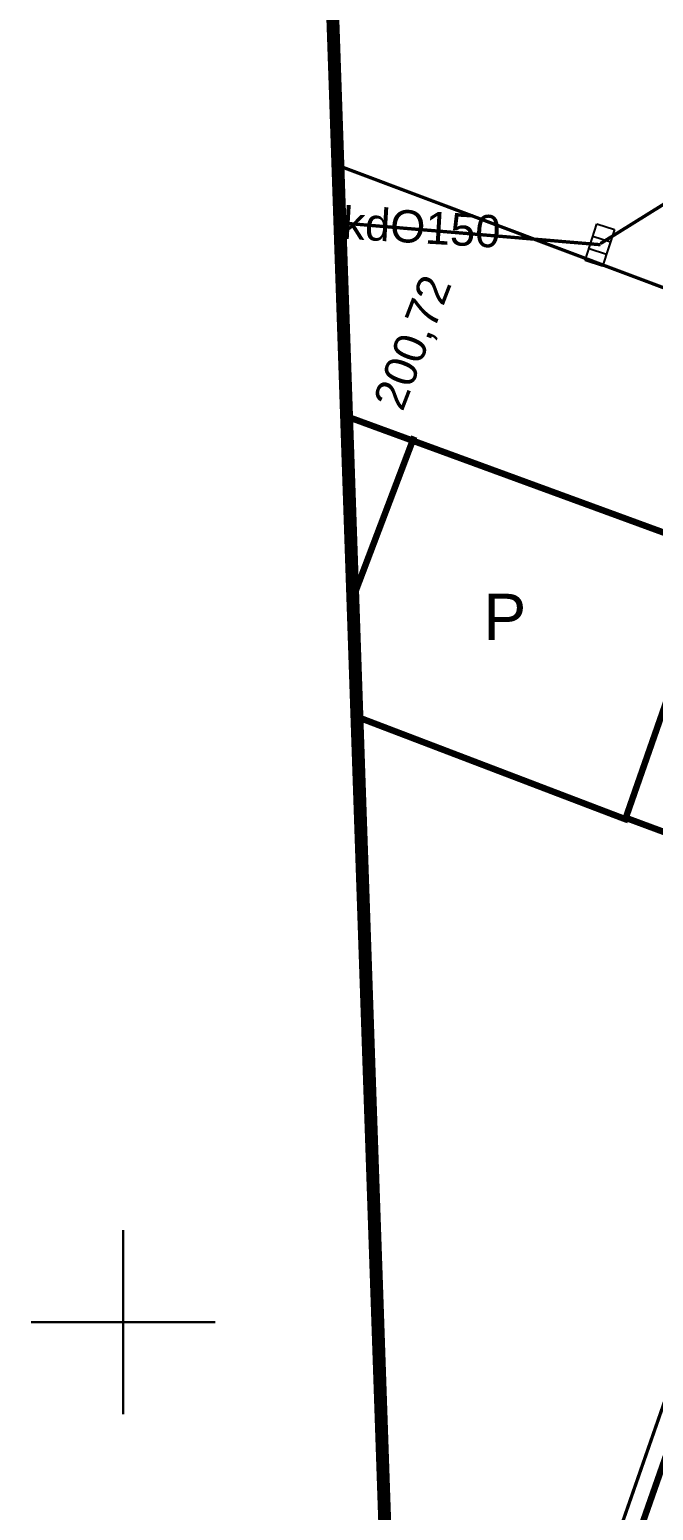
# Model space of a CAD drawing. Extents: x 7572697 to 7573818, y 5546684 to 5547005.
# Drawn here: x 7572697.47 to 7572714.36, y 5546944.9 to 5546985.03 of the extents above; entities that cross this region are included whole.
import ezdxf
from ezdxf.enums import TextEntityAlignment as Align

# ---------------------------------------------------------------- set-up
doc = ezdxf.new("R2010")
doc.units = 0
doc.header["$MEASUREMENT"] = 0
doc.styles.add('STYL_ARIAL', font='Arial', dxfattribs={"oblique": 0.1})

# ---------------------------------------------------------------- blocks, each defined once
blk = doc.blocks.new('509')
at = {"color": 0}
for p, q in [((-0.5, -0.25), (-0.5, 0.25)), ((-0.5, 0.25), (0.55, 0.25)), ((-0.15, 0.25), (-0.15, -0.25)), ((0.2, 0.25), (0.2, -0.25)), ((0.55, 0.25), (0.55, -0.25)), ((0.55, -0.25), (-0.5, -0.25))]:
    blk.add_line(p, q, dxfattribs=at)

msp = doc.modelspace()

# ---------------------------------------------------------------- linework, layer by layer
at = {"color": 6, "const_width": 0.35}
msp.add_lwpolyline([(7572705, 5547005), (7572708, 5546918), (7572800, 5546882)], dxfattribs=at)
at = {"color": 0}
for points, const_width in [([(7572730.0408, 5546999.0858), (7572725.9398, 5546978.5145), (7572707.7497, 5546926.4974)], 0.175), ([(7572705.8315, 5546981.3455), (7572723.9554, 5546974.5325), (7572707.8159, 5546928.1907)], 0.09), ([(7572725.9067, 5546978.6335), (7572719.5898, 5546980.8164), (7572713.5705, 5546963.5523)], 0.175), ([(7572714.6818, 5546980.3269), (7572712.9289, 5546979.2355)], 0.09), ([(7572706.0961, 5546974.5325), (7572716.018, 5546970.8945)], 0.175), ([(7572707.9769, 5546974.4552), (7572707.9763, 5546974.4561), (7572707.9757, 5546974.457), (7572707.9752, 5546974.4579), (7572707.9746, 5546974.4588), (7572707.9742, 5546974.4597), (7572707.9737, 5546974.4607), (7572707.9733, 5546974.4616), (7572707.9729, 5546974.4626), (7572707.9726, 5546974.4636), (7572707.9723, 5546974.4646), (7572707.972, 5546974.4656), (7572707.9718, 5546974.4666), (7572707.9716, 5546974.4676), (7572707.9714, 5546974.4687), (7572707.9713, 5546974.4697), (7572707.9712, 5546974.4708), (7572707.9711, 5546974.4718), (7572707.9711, 5546974.4728), (7572707.9711, 5546974.4739), (7572707.9711, 5546974.4749), (7572707.9712, 5546974.476), (7572707.9714, 5546974.477), (7572707.9715, 5546974.4781), (7572707.9717, 5546974.4791), (7572707.9719, 5546974.4801), (7572707.9722, 5546974.4811), (7572707.9725, 5546974.4821), (7572707.9728, 5546974.4831), (7572707.9732, 5546974.4841), (7572707.9736, 5546974.4851), (7572707.9741, 5546974.486), (7572707.9745, 5546974.4869), (7572707.975, 5546974.4879), (7572707.9756, 5546974.4888), (7572707.9761, 5546974.4896), (7572707.9767, 5546974.4905), (7572707.9774, 5546974.4913), (7572707.978, 5546974.4922), (7572707.9787, 5546974.4929), (7572707.9794, 5546974.4937), (7572707.9802, 5546974.4945), (7572707.9809, 5546974.4952), (7572707.9817, 5546974.4959), (7572707.9825, 5546974.4965), (7572707.9834, 5546974.4972), (7572707.9842, 5546974.4978), (7572707.9851, 5546974.4983), (7572707.986, 5546974.4989), (7572707.9869, 5546974.4994), (7572707.9878, 5546974.4999), (7572707.9888, 5546974.5003), (7572707.9897, 5546974.5007), (7572707.9907, 5546974.5011), (7572707.9917, 5546974.5015), (7572707.9927, 5546974.5018), (7572707.9937, 5546974.502), (7572707.9947, 5546974.5023), (7572707.9958, 5546974.5025), (7572707.9968, 5546974.5027), (7572707.9978, 5546974.5028), (7572707.9989, 5546974.5029), (7572707.9999, 5546974.5029), (7572708.001, 5546974.503), (7572708.002, 5546974.5029), (7572708.0031, 5546974.5029), (7572708.0041, 5546974.5028), (7572708.0051, 5546974.5027), (7572708.0062, 5546974.5025), (7572708.0072, 5546974.5023), (7572708.0082, 5546974.5021), (7572708.0092, 5546974.5018), (7572708.0102, 5546974.5015), (7572708.0112, 5546974.5012), (7572708.0122, 5546974.5008), (7572708.0132, 5546974.5004), (7572708.0141, 5546974.5), (7572708.0151, 5546974.4995), (7572708.016, 5546974.499), (7572708.0169, 5546974.4985), (7572708.0178, 5546974.4979), (7572708.0186, 5546974.4973), (7572708.0195, 5546974.4967), (7572708.0203, 5546974.496), (7572708.0211, 5546974.4953), (7572708.0218, 5546974.4946), (7572708.0226, 5546974.4939), (7572708.0233, 5546974.4931), (7572708.024, 5546974.4923), (7572708.0246, 5546974.4915), (7572708.0253, 5546974.4907), (7572708.0259, 5546974.4898), (7572708.0265, 5546974.489), (7572708.027, 5546974.4881), (7572708.0275, 5546974.4871), (7572708.028, 5546974.4862), (7572708.0284, 5546974.4853), (7572708.0289, 5546974.4843), (7572708.0292, 5546974.4833), (7572708.0296, 5546974.4823), (7572708.0299, 5546974.4813), (7572708.0302, 5546974.4803), (7572708.0304, 5546974.4793), (7572708.0306, 5546974.4783), (7572708.0308, 5546974.4772), (7572708.0309, 5546974.4762), (7572708.031, 5546974.4752), (7572708.0311, 5546974.4741), (7572708.0311, 5546974.4731), (7572708.0311, 5546974.472), (7572708.031, 5546974.471), (7572708.0309, 5546974.4699), (7572708.0308, 5546974.4689), (7572708.0306, 5546974.4679), (7572708.0304, 5546974.4668), (7572708.0302, 5546974.4658), (7572708.0299, 5546974.4648), (7572708.0296, 5546974.4638), (7572708.0293, 5546974.4628), (7572708.0289, 5546974.4618), (7572708.0285, 5546974.4609), (7572708.0281, 5546974.4599), (7572708.0276, 5546974.459), (7572708.0271, 5546974.4581), (7572708.0266, 5546974.4572), (7572708.026, 5546974.4563), (7572708.0254, 5546974.4554), (7572708.0248, 5546974.4546), (7572708.0241, 5546974.4538), (7572708.0235, 5546974.453), (7572708.0227, 5546974.4522), (7572708.022, 5546974.4515), (7572708.0212, 5546974.4507), (7572708.0205, 5546974.4501), (7572708.0196, 5546974.4494), (7572708.0188, 5546974.4488), (7572708.018, 5546974.4482), (7572708.0171, 5546974.4476), (7572708.0162, 5546974.447), (7572708.0153, 5546974.4465), (7572708.0143, 5546974.446), (7572708.0134, 5546974.4456), (7572708.0124, 5546974.4452), (7572708.0114, 5546974.4448), (7572708.0105, 5546974.4445), (7572708.0095, 5546974.4442), (7572708.0084, 5546974.4439), (7572708.0074, 5546974.4436), (7572708.0064, 5546974.4434), (7572708.0054, 5546974.4433), (7572708.0043, 5546974.4431), (7572708.0033, 5546974.443), (7572708.0022, 5546974.443), (7572708.0012, 5546974.443), (7572708.0001, 5546974.443), (7572707.9991, 5546974.443), (7572707.9981, 5546974.4431), (7572707.997, 5546974.4432), (7572707.996, 5546974.4434), (7572707.995, 5546974.4436), (7572707.9939, 5546974.4438), (7572707.9929, 5546974.4441), (7572707.9919, 5546974.4444), (7572707.9909, 5546974.4447), (7572707.9899, 5546974.4451), (7572707.989, 5546974.4455), (7572707.988, 5546974.4459), (7572707.9871, 5546974.4464), (7572707.9862, 5546974.4469), (7572707.9853, 5546974.4475), (7572707.9844, 5546974.448), (7572707.9835, 5546974.4486), (7572707.9827, 5546974.4492), (7572707.9819, 5546974.4499), (7572707.9811, 5546974.4506), (7572707.9803, 5546974.4513), (7572707.9796, 5546974.452), (7572707.9789, 5546974.4528), (7572707.9782, 5546974.4536), (7572707.9769, 5546974.4552)], 0.09), ([(7572707.882, 5546974.0033), (7572706.2284, 5546969.6377)], 0.175), ([(7572713.6367, 5546963.6184), (7572706.3607, 5546966.3965)], 0.175), ([(7572713.5706, 5546963.6845), (7572719.9867, 5546961.3033)], 0.175)]:
    msp.add_lwpolyline(points, dxfattribs=dict(at, const_width=const_width))
at = {"color": 37, "const_width": 0.09}
msp.add_lwpolyline([(7572712.9289, 5546979.2024), (7572705.8513, 5546979.7977)], dxfattribs=at)
at = {"color": 1, "const_width": 0.065}
for points in [[(7572700, 5546947.5), (7572700, 5546952.5)], [(7572697.5, 5546950), (7572702.5, 5546950)]]:
    msp.add_lwpolyline(points, dxfattribs=at)

# ---------------------------------------------------------------- block references
at = {"color": 0, "rotation": 72.18122}
msp.add_blockref('509', (7572712.9, 5546979.17), dxfattribs=at)

# ---------------------------------------------------------------- texts
at = {"color": 0, "style": 'STYL_ARIAL'}
for s, rotation, p in [('kdO150', 356.6335, (7572705.9708, 5546980.2408)), ('200,72', 68.9625, (7572706.7501, 5546974.9699))]:
    msp.add_text(s, height=0.875, rotation=rotation, dxfattribs=at).set_placement(p, align=Align.TOP_LEFT)
msp.add_text('P', height=1.25, dxfattribs=at).set_placement((7572709.7539, 5546969.7419), align=Align.TOP_LEFT)

doc.saveas('drawing.dxf')
